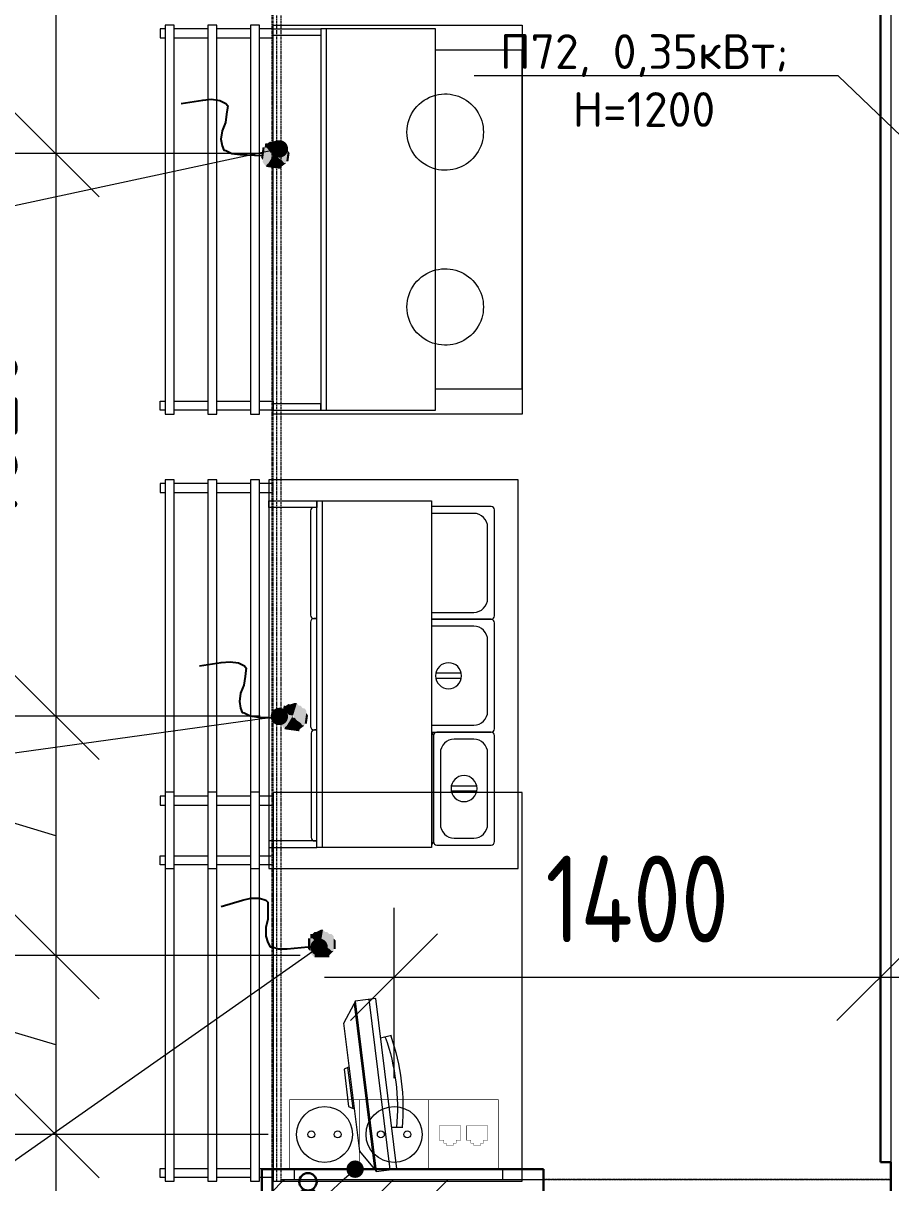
# Model space of a CAD drawing. Header units: millimetres. Extents: x -215207 to 92095, y -30385 to 123050.
# Drawn here: x -27525 to -25027, y 29196 to 32535 of the extents above; entities that cross this region are included whole.
import ezdxf
from ezdxf import colors
from ezdxf.entities.mleader import LeaderData, LeaderLine
from ezdxf.math import Vec2, Vec3

# ---------------------------------------------------------------- set-up
doc = ezdxf.new("R2010")
doc.units = ezdxf.units.MM
for name, pattern in [('ADSK_Сверху', [4.5, 3, -1.5]), ('ADSK_Штриховая_ш2 п1_5', [4.5, 3, -1.5]), ('HIDDEN2', [4.7625, 3.175, -1.5875]), ('SPLOSHNAY', [20, 10, 10])]:
    doc.linetypes.add(name, pattern=pattern)
for name, color, linetype, lineweight in [('0_ТХ Р-EL', 30, 'Continuous', 5), ('Двери', 7, 'Continuous', 9), ('Проем', 7, 'ADSK_Штриховая_ш2 п1_5', 9), ('Сверху', 7, 'ADSK_Сверху', 9), ('Стены', 7, 'Continuous', 18), ('Стены разрез', 7, 'Continuous', 30), ('Стены штриховка', 7, 'Continuous', 9), ('ТХ Вспомогательное оборудование', 86, 'Continuous', 9), ('ТХ Подключения СС', 30, 'Continuous', 18), ('ТХ Тепловое оборудование', 14, 'Continuous', 9), ('ТХ ЭО (электрооборудование)', 20, 'Continuous', 13)]:
    doc.layers.add(name, color=color, linetype=linetype, lineweight=lineweight)
for name, color, linetype, lineweight, true_color in [('калитка в пищеблок_dwg', 7, 'Continuous', 9, 0x767676), ('ТХ Подключения ЭОМ', 7, 'Continuous', 18, 0x003efa), ('ТХ.Not mounted equipment', 7, 'Continuous', 9, 0x6f4f28)]:
    doc.layers.add(name, color=color, linetype=linetype, lineweight=lineweight, true_color=true_color)
for name, color, linetype in [('ТХ Подключения', 10, 'SPLOSHNAY'), ('ТХ_(нейтральное оборудование_мебель)', 32, 'Continuous'), ('ТХ_ПД_ЭО (все электрическое оборудование - кроме вытяжных зонтов)', 20, 'Continuous')]:
    doc.layers.add(name, color=color, linetype=linetype)
doc.layers.add('тх размеры розетки', color=7, linetype='Continuous', true_color=0xe91640)
doc.styles.add('TX Text.Base', font='calibril.ttf', dxfattribs={"height": 250})
doc.styles.add('ГОСТ 2.304', font='CS_Gost2304.shx')
doc.dimstyles.new('СПДС', dxfattribs={"dimscale": 100, "dimtxt": 2.5, "dimasz": 2.5, "dimexe": 2, "dimexo": 0.625, "dimgap": 1, "dimtad": 1, "dimdec": 0, "dimtxsty": 'ГОСТ 2.304', "dimblk": 'OBLIQUE', "dimblk1": 'OBLIQUE', "dimblk2": 'OBLIQUE', "dimcen": 2.5, "dimdle": 2, "dimadec": 0, "dimazin": 2, "dimtfac": 0.75, "dimtdec": 4, "dimtmove": 1, "dimatfit": 3, "dimfxl": 0, "dimtolj": 1, "dimarcsym": 0})
pattern_1 = [(45, (-45356.5, 7949.98), (-235.7317, 235.7317), []), (45, (-45199.35, 7949.98), (-235.7317, 235.7317), [])]
pattern_2 = [(90, (-45344.5, 7950), (-600, 4e-14), [])]

# ---------------------------------------------------------------- blocks, each defined once
blk = doc.blocks.new('ADSK_Дверь_Проем - ADSK_Дверь_Проем-3135931-План 1 этажа смеж')
at = {"layer": 'Проем'}
for p, q in [((-500, 60), (500, 60)), ((-500, -60), (500, -60))]:
    blk.add_line(p, q, dxfattribs=at)
blk = doc.blocks.new('ТХ_п.686')
at = {"layer": 'ТХ_(нейтральное оборудование_мебель)', "lineweight": 0}
for p, q in [((-187.9, 0), (-285, 0)), ((-65, 0), (-162.2, 0)), ((-285, -25.7), (-187.9, -25.7)), ((-162.2, -25.7), (-65, -25.7)), ((-285, -1072.6), (-187.9, -1072.6)), ((-187.9, -1098.3), (-285, -1098.3)), ((-162.2, -1072.6), (-65, -1072.6)), ((-65, -1098.3), (-162.2, -1098.3))]:
    blk.add_line(p, q, dxfattribs=at)
at = {"layer": 'ТХ_(нейтральное оборудование_мебель)', "lineweight": 0, "flags": 128}
for points in [[(-310.7, 0), (-325, 0), (-325, -25.7), (-310.7, -25.7)], [(-39.3, -25.7), (0.1, -25.7), (0.1, 0), (-39.3, 0)], [(-310.7, -1098.3), (-325, -1098.3), (-325, -1072.6), (-310.7, -1072.6)], [(-39.3, -1072.6), (0.1, -1072.6), (0.1, -1098.3), (-39.3, -1098.3)]]:
    blk.add_lwpolyline(points, dxfattribs=at)
for points in [[(-310.8, -1109.1), (-310.8, 10.9), (-285.1, 10.9), (-285.1, -1109.1)], [(-187.9, -1109.1), (-187.9, 10.9), (-162.2, 10.9), (-162.2, -1109.1)], [(-65.1, -1109.1), (-65.1, 10.9), (-39.4, 10.9), (-39.4, -1109.1)]]:
    blk.add_lwpolyline(points, close=True, dxfattribs=at)
at = {"layer": 'ТХ_ПД_ЭО (все электрическое оборудование - кроме вытяжных зонтов)', "lineweight": 0}
blk.add_line((153.9, 0), (153.9, -1098.3), dxfattribs=at)
at = {"layer": 'ТХ_ПД_ЭО (все электрическое оборудование - кроме вытяжных зонтов)', "lineweight": 0, "flags": 128}
for points in [[(0.1, 10.9), (0.1, -1109.1), (717.1, -1109.1), (717.1, 10.9)], [(137.6, 0), (137.6, -18.9), (0.1, -18.9), (0.1, 0)], [(467.9, 0), (467.9, -1098.3), (137.6, -1098.3), (137.6, 0)], [(137.6, -1098.3), (137.6, -1079.4), (0.1, -1079.4), (0.1, -1098.3)]]:
    blk.add_lwpolyline(points, close=True, dxfattribs=at)
blk.add_lwpolyline([(467.9, -61.8), (717.1, -61.8), (717.1, -1036.5), (467.9, -1036.5)], dxfattribs=at)
at = {"layer": 'ТХ_ПД_ЭО (все электрическое оборудование - кроме вытяжных зонтов)', "lineweight": 0}
for centre, radius, start, end in [((495.5, -297.4), 110, 104.5039, 255.4961), ((495.5, -297.4), 110, 255.4961, 104.5039), ((12.1, -638.2), 0.025, 90, 270), ((12.1, -638.2), 0.025, 270, 90), ((495.5, -800.9), 110, 104.5039, 255.4961), ((495.5, -800.9), 110, 255.4961, 104.5039)]:
    blk.add_arc(centre, radius, start, end, dxfattribs=at)
blk = doc.blocks.new('Направляющие L-1120мм')
at = {"layer": 'ТХ Вспомогательное оборудование', "color": 0, "lineweight": 0}
for points in [[(-74.3, 285.6), (-74.3, 325), (-100, 325), (-100, 285.6)], [(972.6, 285.6), (972.6, 325), (998.3, 325), (998.3, 285.6)], [(-100, 259.9), (-100, 162.8)], [(-74.3, 162.8), (-74.3, 259.9)], [(972.6, 162.8), (972.6, 259.9)], [(998.3, 259.9), (998.3, 162.8)], [(-100, 137.1), (-100, 39.9)], [(-74.3, 39.9), (-74.3, 137.1)], [(972.6, 39.9), (972.6, 137.1)], [(998.3, 137.1), (998.3, 39.9)], [(-100, 14.2), (-100, 0), (-74.3, 0), (-74.3, 14.2)], [(998.3, 14.2), (998.3, 0), (972.6, 0), (972.6, 14.2)]]:
    blk.add_lwpolyline(points, dxfattribs=at)
at = {"layer": 'ТХ Вспомогательное оборудование', "color": 0, "lineweight": 0, "const_width": 0.05}
blk.add_lwpolyline([(549.2, 325, 1), (549.1, 325, 1)], format="xyb", close=True, dxfattribs=at)
at = {"layer": 'ТХ Вспомогательное оборудование', "color": 0, "lineweight": 0}
for points in [[(1009.2, 259.9), (-110.8, 259.9), (-110.8, 285.6), (1009.2, 285.6)], [(1009.2, 137.1), (-110.8, 137.1), (-110.8, 162.8), (1009.2, 162.8)], [(1009.2, 14.2), (-110.8, 14.2), (-110.8, 39.9), (1009.2, 39.9)]]:
    blk.add_lwpolyline(points, close=True, dxfattribs=at)
blk = doc.blocks.new('Мармит вторых блюд ПМЭС-70КМ-60')
at = {"layer": 'ТХ Тепловое оборудование', "color": 0, "ltscale": 0.2}
blk.add_lwpolyline([(1020, -12), (-100, -12), (-100, 705), (1020, 705)], close=True, dxfattribs=at)
at = {"layer": 'ТХ Тепловое оборудование', "color": 0}
blk.add_lwpolyline([(283, 461.6), (-22, 461.6, -0.414214), (-32, 471.6), (-32, 627.6, -0.414214), (-22, 637.6), (283, 637.6, -0.414214), (293, 627.6), (293, 471.6, -0.414214)], format="xyb", close=True, dxfattribs=at)
for points in [[(293, 455.8), (293, 627.6, -0.414214), (303, 637.6), (608, 637.6, -0.414214), (618, 627.6), (618, 455.8)], [(618, 455.8), (618, 627.6, -0.414214), (628, 637.6), (933, 637.6, -0.414214), (943, 627.6), (943, 455.8)], [(-31.1, 455.8, -0.290194), (-22, 461.6), (283, 461.6, -0.290194), (292, 455.8, -0.290194)], [(299.9, 125.5), (299.9, 119.7, -0.414214), (290.1, 109.8), (-10.4, 109.8, -0.414214), (-20.3, 119.7), (-20.3, 125.5)], [(620.1, 125.5), (620.1, 117.7, -0.414214), (610.2, 107.8), (309.8, 107.8, -0.414214), (299.9, 117.7), (299.9, 125.5)], [(940.3, 125.5), (940.3, 117.7, -0.414214), (930.4, 107.8), (629.9, 107.8, -0.414214), (620.1, 117.7), (620.1, 125.5)]]:
    blk.add_lwpolyline(points, format="xyb", dxfattribs=at)
at = {"layer": 'ТХ Тепловое оборудование', "color": 0, "lineweight": 0}
blk.add_lwpolyline([(233, 481.6), (28, 481.6, -0.414214), (-12, 521.6), (-12, 577.6, -0.414214), (28, 617.6), (233, 617.6, -0.414214), (273, 577.6), (273, 521.6, -0.414214)], format="xyb", close=True, dxfattribs=at)
for points in [[(313, 455.8), (313, 577.6, -0.414214), (353, 617.6), (558, 617.6, -0.414214), (598, 577.6), (598, 455.8)], [(638, 455.8), (638, 577.6, -0.414214), (678, 617.6), (883, 617.6, -0.414214), (923, 577.6), (923, 455.8)]]:
    blk.add_lwpolyline(points, format="xyb", dxfattribs=at)
at = {"layer": 'ТХ Тепловое оборудование', "color": 0, "const_width": 0.406}
blk.add_lwpolyline([(25.2, 590, -1), (24.8, 590, -1)], format="xyb", close=True, dxfattribs=at)
at = {"layer": 'ТХ Тепловое оборудование', "color": 0, "lineweight": 5}
for points in [[(123, 586.2), (123, 512.9)], [(138, 586.2), (138, 512.9)], [(448, 541.7), (448, 468.4)], [(463, 541.7), (463, 468.4)]]:
    blk.add_lwpolyline(points, dxfattribs=at)
at = {"layer": 'ТХ Тепловое оборудование', "color": 0}
for points in [[(959.2, 455.8), (-39.2, 455.8), (-39.2, 125.5), (959.2, 125.5)], [(-39.2, 125.5), (-20.3, 125.5), (-20.3, -12), (-39.2, -12)], [(959.2, 125.5), (940.3, 125.5), (940.3, -12), (959.2, -12)]]:
    blk.add_lwpolyline(points, close=True, dxfattribs=at)
at = {"layer": 'ТХ Тепловое оборудование', "color": 0, "lineweight": 0}
blk.add_lwpolyline([(959.2, 141.8), (-39.2, 141.8)], dxfattribs=at)
at = {"layer": 'ТХ Тепловое оборудование', "color": 0, "lineweight": 5}
for centre in [(130.5, 549.6), (455.5, 505.1)]:
    blk.add_circle(centre, 37.4, dxfattribs=at)
blk = doc.blocks.new('Прилавок для горячих напитков ПГН-70КМ')
at = {"layer": 'ТХ Вспомогательное оборудование', "color": 18, "true_color": 0x000000}
blk.add_lwpolyline([(1120, 717), (0, 717), (0, 0), (1120, 0)], close=True, dxfattribs=at)
at = {"layer": 'ТХ Вспомогательное оборудование', "color": 0, "const_width": 0.4056}
blk.add_lwpolyline([(124.7972, 590, 1), (125.2028, 590, 1)], format="xyb", close=True, dxfattribs=at)
blk = doc.blocks.new('АРМ медицинской сестры')
at = {"lineweight": 0}
for points in [[(-133.5, 147.5), (-129.5, 115.6)], [(133.5, 147.5), (129.5, 115.6)], [(245.1, 95.6), (-249.1, 95.6)], [(-241.1, 51.8), (-249.1, 55.8)], [(245.1, 55.8), (237.1, 51.8), (-241.1, 51.8), (-185.3, 15.9), (185.3, 15.9), (237.1, 51.8)], [(-61.8, 15.9), (-61.8, 12), (57.8, 12), (53.8, 0), (-53.8, 0), (-61.8, 12)], [(57.8, 15.9), (57.8, 12)]]:
    blk.add_lwpolyline(points, dxfattribs=at)
blk.add_lwpolyline([(245.1, 55.8), (-249.1, 55.8), (-249.1, 115.6), (245.1, 115.6)], close=True, dxfattribs=at)
for radius, start, end in [(627.7, 77.7667, 102.2333), (611.8, 77.6074, 102.3926)]:
    blk.add_arc((0, -468.3), radius, start, end, dxfattribs=at)
blk = doc.blocks.new('el-kab-sv-tx')
at = {"color": 0}
blk.add_lwpolyline([(0.762, 1.99), (0.889, 1.567), (0.931, 1.397), (0.931, 1.228), (0.889, 1.101), (0.847, 1.058), (0.804, 1.058), (0.677, 1.058), (0.508, 1.058), (0.339, 1.101), (0.169, 1.101), (0.042, 1.058), (-0.042, 1.016), (-0.042, 0.974), (-0.085, 0.847), (-0.085, 0.677), (-0.042, 0.254)], dxfattribs=at)
at = {"color": 0, "transparency": 33554559}
for points in [[(-0.085, 0.254), (0.127, 0.212), (-0.127, 0.212)], [(-0.042, 0.254), (0.085, 0.254), (-0.085, 0.254)], [(0.127, 0.254), (0.127, 0.254), (-0.085, 0.254)], [(0.127, 0.254), (-0.085, 0.254), (0.085, 0.254)], [(0.127, 0.254), (-0.085, 0.254), (0.127, 0.212)], [(0, 0.254), (0.042, 0.254), (-0.042, 0.254)], [(-0.042, 0.254), (0.042, 0.254), (0.042, 0.254)], [(0.042, 0.254), (-0.042, 0.254), (0.085, 0.254)], [(-0.212, 0.169), (0.085, 0.127), (-0.254, 0.127)], [(-0.254, 0.127), (-0.212, 0.127), (-0.212, 0.127)], [(-0.212, 0.127), (-0.254, 0.127), (-0.169, 0.085)], [(-0.254, 0.127), (-0.169, 0.085), (-0.254, 0.085)], [(0.085, 0.127), (-0.254, 0.127), (0.042, 0)], [(-0.254, 0.127), (0.042, 0), (-0.042, 0)], [(-0.169, 0.085), (-0.254, 0.085), (-0.085, 0.042)], [(-0.254, 0.085), (-0.085, 0.042), (-0.254, 0.042)], [(-0.085, 0.042), (-0.254, 0.042), (-0.042, 0)], [(-0.254, 0.042), (-0.042, 0), (-0.254, 0)], [(-0.254, 0), (0, 0), (0, 0)], [(0, 0), (0, 0), (-0.254, 0)], [(0, 0), (-0.254, 0), (0, -0.042)], [(-0.254, 0), (0, -0.042), (-0.254, -0.042)], [(-0.169, 0.212), (0.127, 0.169), (-0.212, 0.169)], [(0.127, 0.169), (-0.212, 0.169), (0.085, 0.127)], [(-0.127, 0.212), (0.127, 0.212), (-0.169, 0.212)], [(0.127, 0.212), (-0.169, 0.212), (0.127, 0.169)], [(0.169, 0.212), (0.169, 0.212), (-0.127, 0.212)], [(0.169, 0.212), (-0.127, 0.212), (0.127, 0.212)], [(-0.127, 0.212), (0.169, 0.212), (0.127, 0.212)], [(0.042, 0), (0.296, -0.042), (0, -0.042)], [(0.085, 0.127), (0.254, 0.085), (0.042, 0.085)], [(0.254, 0.085), (0.042, 0.085), (0.296, 0)], [(0.042, 0.085), (0.296, 0), (0.042, 0)], [(0.296, 0), (0.042, 0), (0.296, -0.042)], [(0.127, 0.169), (0.254, 0.127), (0.085, 0.127)], [(0.254, 0.127), (0.085, 0.127), (0.254, 0.085)], [(0.169, 0.212), (0.127, 0.212), (0.127, 0.212)], [(0.212, 0.212), (0.212, 0.212), (0.127, 0.212)], [(0.212, 0.212), (0.127, 0.212), (0.169, 0.212)], [(0.212, 0.212), (0.127, 0.212), (0.212, 0.169)], [(0.127, 0.212), (0.212, 0.169), (0.127, 0.169)], [(0.212, 0.169), (0.127, 0.169), (0.254, 0.127)], [(0, -0.042), (-0.254, -0.042), (-0.042, -0.085)], [(-0.254, -0.042), (-0.042, -0.085), (-0.254, -0.085)], [(-0.042, -0.085), (-0.254, -0.085), (-0.085, -0.169)], [(-0.254, -0.085), (-0.085, -0.169), (-0.254, -0.169)], [(-0.254, -0.169), (-0.085, -0.169), (-0.212, -0.169)], [(-0.085, -0.169), (-0.212, -0.169), (-0.127, -0.212)], [(-0.212, -0.169), (-0.127, -0.212), (-0.169, -0.212)], [(-0.127, -0.254), (-0.127, -0.254), (-0.169, -0.212)], [(-0.127, -0.254), (-0.169, -0.212), (-0.127, -0.212)], [(-0.085, -0.169), (0.212, -0.212), (-0.127, -0.212)], [(0.212, -0.212), (-0.127, -0.212), (0.169, -0.254)], [(-0.127, -0.212), (0.169, -0.254), (-0.127, -0.254)], [(-0.042, -0.085), (0.254, -0.127), (-0.085, -0.127)], [(0.254, -0.127), (-0.085, -0.127), (0.212, -0.169)], [(-0.085, -0.127), (0.212, -0.169), (-0.085, -0.169)], [(0.212, -0.169), (-0.085, -0.169), (0.212, -0.212)], [(0, -0.042), (0.254, -0.085), (-0.042, -0.085)], [(0.254, -0.085), (-0.042, -0.085), (0.254, -0.127)], [(0.296, -0.042), (0, -0.042), (0.254, -0.085)], [(-0.127, -0.254), (0.169, -0.254), (0.169, -0.254)], [(0.169, -0.254), (0.169, -0.254), (-0.127, -0.254)], [(0.169, -0.254), (-0.127, -0.254), (0.127, -0.254)], [(-0.127, -0.254), (0.127, -0.254), (-0.085, -0.254)], [(0.127, -0.254), (-0.085, -0.254), (0.085, -0.296)], [(-0.085, -0.254), (0.085, -0.296), (-0.085, -0.296)], [(0.085, -0.296), (-0.085, -0.296), (0.042, -0.296)], [(-0.085, -0.296), (0.042, -0.296), (-0.042, -0.296)], [(0.042, -0.296), (-0.042, -0.296), (0, -0.296)], [(-0.042, -0.296), (0.042, -0.296), (0.042, -0.296)], [(0.042, -0.296), (0.042, -0.296), (-0.042, -0.296)]]:
    blk.add_solid(points, dxfattribs=at)
blk = doc.blocks.new('калитка в пищеблок_dwg-6564962-План 1 этажа смеж')
at = {"lineweight": 30, "flags": 128}
blk.add_lwpolyline([(3270.9, 2540.3), (3305.9, 2540.3), (3305.9, 1980.3), (3270.9, 1980.3)], close=True, dxfattribs=at)
for points in [[(2525.9, 1852.8), (3208.4, 1852.8), (3208.4, 1887.8), (2525.9, 1887.8)], [(4050.9, 1852.8), (3368.4, 1852.8), (3368.4, 1887.8), (4050.9, 1887.8)], [(3305.9, 1107.8), (3305.9, 1790.3), (3270.9, 1790.3), (3270.9, 1107.8)]]:
    blk.add_lwpolyline(points, dxfattribs=at)
at = {"lineweight": 30}
for centre, radius in [((3288.4, 2565.3), 25), ((3288.4, 1870.3), 80)]:
    blk.add_circle(centre, radius, dxfattribs=at)
for centre, start, end in [((2525.9, 1870.3), 90, 270), ((4050.9, 1870.3), 270, 90), ((3288.4, 1107.8), 180, 0)]:
    blk.add_arc(centre, 17.5, start, end, dxfattribs=at)
at = {"lineweight": 9}
for start, end in [(188.5611, 261.4389), (278.5611, 351.4389)]:
    blk.add_arc((3288.4, 1870.3), 380, start, end, dxfattribs=at)
blk = doc.blocks.new('RJ45x2pozetka')
at = {"layer": '0_ТХ Р-EL', "color": 0, "lineweight": -2, "const_width": 2}
blk.add_lwpolyline([(0, -200), (200, -200), (200, 0), (0, 0)], close=True, dxfattribs=at)
at = {"layer": '0_ТХ Р-EL', "color": 0, "lineweight": -2, "const_width": 1}
for points in [[(29.9, -116.8), (29.9, -74.9), (91.9, -74.9), (91.9, -116.8), (78.9, -116.8), (78.9, -125.2), (71.5, -125.2), (71.5, -130.8), (50.3, -130.8), (50.3, -125.2), (42.9, -125.2), (42.9, -116.8), (29.9, -116.8)], [(170.1, -116.8), (170.1, -74.9), (108.1, -74.9), (108.1, -116.8), (121.1, -116.8), (121.1, -125.2), (128.5, -125.2), (128.5, -130.8), (149.7, -130.8), (149.7, -125.2), (157.1, -125.2), (157.1, -116.8), (170.1, -116.8)]]:
    blk.add_lwpolyline(points, dxfattribs=at)
blk = doc.blocks.new('StR220V')
at = {"layer": '0_ТХ Р-EL', "color": 0, "lineweight": -2, "const_width": 2}
blk.add_lwpolyline([(0, -200), (200, -200), (200, 0), (0, 0)], close=True, dxfattribs=at)
at = {"layer": '0_ТХ Р-EL', "color": 0, "lineweight": -2}
for centre, radius in [((100, -100), 80.5), ((62, -100), 10), ((138, -100), 10)]:
    blk.add_circle(centre, radius, dxfattribs=at)
blk = doc.blocks.new('Блок розеток 4')
at = {"layer": 'ТХ Подключения СС', "lineweight": 5}
blk.add_blockref('RJ45x2pozetka', (400, 0), dxfattribs=at)
at = {"layer": 'ТХ Подключения ЭОМ', "color": 150, "lineweight": 5}
for p in [(0, 0), (200, 0)]:
    blk.add_blockref('StR220V', p, dxfattribs=at)
blk = doc.blocks.new('_Dot')
at = {"color": 0, "linetype": 'ByBlock', "lineweight": -2}
blk.add_line((-0.5, 0), (-1, 0), dxfattribs=at)
at = {"color": 0, "linetype": 'ByBlock', "const_width": 0.5}
blk.add_lwpolyline([(-0.25, 0, 1), (0.25, 0, 1)], format="xyb", close=True, dxfattribs=at)
blk = doc.blocks.new('_Oblique')
at = {"color": 0, "linetype": 'ByBlock', "lineweight": -2}
blk.add_line((-0.5, -0.5), (0.5, 0.5), dxfattribs=at)
blk = doc.blocks.new('*D576')
at = {"layer": 'Defpoints', "color": 0, "ltscale": 100, "transparency": 16777216}
for p in [(-25057.5, 29788.1), (-26457.3, 29435.2), (-25057.5, 29435.2)]:
    blk.add_point(p, dxfattribs=at)
at = {"layer": 'тх размеры розетки', "color": 0, "lineweight": 9, "ltscale": 100, "transparency": 16777216}
for p, q in [((-26457.3, 29497.7), (-26457.3, 29988.1)), ((-25057.5, 29497.7), (-25057.5, 29988.1)), ((-26657.3, 29788.1), (-24857.5, 29788.1))]:
    blk.add_line(p, q, dxfattribs=at)
at = {"layer": 'тх размеры розетки', "color": 0, "lineweight": 9, "ltscale": 100, "transparency": 16777216, "xscale": 250, "yscale": 250, "zscale": 250, "rotation": 180}
blk.add_blockref('_Oblique', (-26457.3, 29788.1), dxfattribs=at)
at = {"layer": 'тх размеры розетки', "color": 0, "lineweight": 9, "ltscale": 100, "transparency": 16777216, "xscale": 250, "yscale": 250, "zscale": 250}
blk.add_blockref('_Oblique', (-25057.5, 29788.1), dxfattribs=at)
at = {"layer": 'тх размеры розетки', "color": 0, "ltscale": 100, "transparency": 16777216, "insert": (-25757.4, 30013.1), "char_height": 250, "attachment_point": 5, "style": 'ГОСТ 2.304', "bg_fill": 3, "box_fill_scale": 1.1, "bg_fill_color": 256, "bg_fill_true_color": 13158600, "bg_fill_transparency": 0}
blk.add_mtext('\\A1;1400', dxfattribs=at)
blk = doc.blocks.new('*D536')
at = {"layer": 'Defpoints', "color": 0, "ltscale": 100, "transparency": 16777216}
for p in [(-26860.9, 33409.9), (-27431, 32159.8), (-26770.8, 32159.8, -0.2)]:
    blk.add_point(p, dxfattribs=at)
at = {"layer": 'тх размеры розетки', "color": 0, "lineweight": 9, "ltscale": 100, "transparency": 16777216}
for p, q in [((-27431, 33609.9), (-27431, 31959.8)), ((-26923.4, 33409.9), (-27631, 33409.9)), ((-26833.3, 32159.8), (-27631, 32159.8))]:
    blk.add_line(p, q, dxfattribs=at)
at = {"layer": 'тх размеры розетки', "color": 0, "lineweight": 9, "ltscale": 100, "transparency": 16777216, "xscale": 250, "yscale": 250, "zscale": 250}
for p, rotation in [((-27431, 33409.9), 90), ((-27431, 32159.8), 270)]:
    blk.add_blockref('_Oblique', p, dxfattribs=dict(at, rotation=rotation))
at = {"layer": 'тх размеры розетки', "color": 0, "ltscale": 100, "transparency": 16777216, "insert": (-27670.9, 32784.9), "char_height": 250, "attachment_point": 5, "rotation": 90, "style": 'ГОСТ 2.304', "bg_fill": 3, "box_fill_scale": 1.1, "bg_fill_color": 256, "bg_fill_true_color": 13158600, "bg_fill_transparency": 0}
blk.add_mtext('\\A1;1250', dxfattribs=at)
blk = doc.blocks.new('*D537')
at = {"layer": 'Defpoints', "color": 0, "ltscale": 100, "transparency": 16777216}
for p in [(-26770.8, 32159.8, -0.2), (-27431, 30539.8), (-26780, 30539.8, 3.8)]:
    blk.add_point(p, dxfattribs=at)
at = {"layer": 'тх размеры розетки', "color": 0, "lineweight": 9, "ltscale": 100, "transparency": 16777216}
for p, q in [((-27431, 32359.8), (-27431, 30339.8)), ((-26833.3, 32159.8), (-27631, 32159.8)), ((-26842.5, 30539.8), (-27631, 30539.8))]:
    blk.add_line(p, q, dxfattribs=at)
at = {"layer": 'тх размеры розетки', "color": 0, "lineweight": 9, "ltscale": 100, "transparency": 16777216, "xscale": 250, "yscale": 250, "zscale": 250}
for p, rotation in [((-27431, 32159.8), 90), ((-27431, 30539.8), 270)]:
    blk.add_blockref('_Oblique', p, dxfattribs=dict(at, rotation=rotation))
at = {"layer": 'тх размеры розетки', "color": 0, "ltscale": 100, "transparency": 16777216, "insert": (-27665.7, 31349.8), "char_height": 250, "attachment_point": 5, "rotation": 90, "style": 'ГОСТ 2.304', "bg_fill": 3, "box_fill_scale": 1.1, "bg_fill_color": 256, "bg_fill_true_color": 13158600, "bg_fill_transparency": 0}
blk.add_mtext('\\A1;1620', dxfattribs=at)
blk = doc.blocks.new('*D538')
at = {"layer": 'Defpoints', "color": 0, "ltscale": 100, "transparency": 16777216}
for p in [(-26780, 30539.8, 3.8), (-27431, 29850.3), (-26665, 29850.3)]:
    blk.add_point(p, dxfattribs=at)
at = {"layer": 'тх размеры розетки', "color": 0, "lineweight": 9, "ltscale": 100, "transparency": 16777216}
for p, q in [((-27920.5, 30341.9), (-27920.5, 31048)), ((-27431, 30739.8), (-27431, 29650.3)), ((-26842.5, 30539.8), (-27631, 30539.8)), ((-27431, 30195.1), (-27920.5, 30341.9)), ((-26727.5, 29850.3), (-27631, 29850.3))]:
    blk.add_line(p, q, dxfattribs=at)
at = {"layer": 'тх размеры розетки', "color": 0, "lineweight": 9, "ltscale": 100, "transparency": 16777216, "xscale": 250, "yscale": 250, "zscale": 250}
for p, rotation in [((-27431, 30539.8), 90), ((-27431, 29850.3), 270)]:
    blk.add_blockref('_Oblique', p, dxfattribs=dict(at, rotation=rotation))
at = {"layer": 'тх размеры розетки', "color": 0, "ltscale": 100, "transparency": 16777216, "insert": (-28160, 30695), "char_height": 250, "attachment_point": 5, "rotation": 90, "style": 'ГОСТ 2.304', "bg_fill": 3, "box_fill_scale": 1.1, "bg_fill_color": 256, "bg_fill_true_color": 13158600, "bg_fill_transparency": 0}
blk.add_mtext('\\A1;690', dxfattribs=at)
blk = doc.blocks.new('*D577')
at = {"layer": 'Defpoints', "color": 0, "ltscale": 100, "transparency": 16777216}
for p in [(-26665, 29850.3), (-27431, 29335.2), (-26757.3, 29335.2)]:
    blk.add_point(p, dxfattribs=at)
at = {"layer": 'тх размеры розетки', "color": 0, "lineweight": 9, "ltscale": 100, "transparency": 16777216}
for p, q in [((-27911.2, 29736.8), (-27911.2, 30378.4)), ((-27431, 30050.3), (-27431, 29135.2)), ((-26727.5, 29850.3), (-27631, 29850.3)), ((-27431, 29592.8), (-27911.2, 29736.8)), ((-26819.8, 29335.2), (-27631, 29335.2))]:
    blk.add_line(p, q, dxfattribs=at)
at = {"layer": 'тх размеры розетки', "color": 0, "lineweight": 9, "ltscale": 100, "transparency": 16777216, "xscale": 250, "yscale": 250, "zscale": 250}
for p, rotation in [((-27431, 29850.3), 90), ((-27431, 29335.2), 270)]:
    blk.add_blockref('_Oblique', p, dxfattribs=dict(at, rotation=rotation))
at = {"layer": 'тх размеры розетки', "color": 0, "ltscale": 100, "transparency": 16777216, "insert": (-28141.4, 30057.6), "char_height": 250, "attachment_point": 5, "rotation": 90, "style": 'ГОСТ 2.304', "bg_fill": 3, "box_fill_scale": 1.1, "bg_fill_color": 256, "bg_fill_true_color": 13158600, "bg_fill_transparency": 0}
blk.add_mtext('\\A1;515', dxfattribs=at)

msp = doc.modelspace()

# ---------------------------------------------------------------- hatches: boundary and pattern name
at = {"layer": 'Стены разрез', "lineweight": 9}
h = msp.add_hatch(dxfattribs=at)
h.set_pattern_fill('FP_32', color=256, style=0, pattern_type=2)
h.set_pattern_definition(pattern_2)
h.paths.add_polyline_path([(-26695.5, 29205.2), (-26695.5, 29235.2), (-26795.5, 29235.2), (-26795.5, 29205.2)])
h = msp.add_hatch(dxfattribs=at)
h.set_pattern_fill('FP_32', color=256, style=0, pattern_type=2)
h.set_pattern_definition(pattern_2)
h.paths.add_polyline_path([(-26015.5, 29205.2), (-26015.5, 29235.2), (-26695.5, 29235.2), (-26695.5, 29205.2)])
h = msp.add_hatch(dxfattribs=at)
h.set_pattern_fill('FP_1', color=256, style=0, pattern_type=2)
h.set_pattern_definition(pattern_1)
h.paths.add_polyline_path([(-26027.5, 29085.2), (-26027.5, 29205.2), (-26707.5, 29205.2), (-26707.5, 29200.2), (-26807.5, 29200.2), (-26807.5, 29085.2), (-26687.5, 29085.2)])
h = msp.add_hatch(dxfattribs=at)
h.set_pattern_fill('FP_1', color=256, style=0, pattern_type=2)
h.set_pattern_definition(pattern_1)
h.paths.add_polyline_path([(-26707.5, 29200.2), (-26707.5, 29205.2), (-26782.5, 29205.2), (-26782.5, 29200.2)])

# ---------------------------------------------------------------- linework, layer by layer
at = {"layer": 'Сверху'}
msp.add_line((-26027.5, 29205.2), (-25027.5, 29205.2), dxfattribs=at)
at = {"layer": 'Стены разрез', "linetype": 'ADSK_Сверху'}
msp.add_line((-26807.5, 34710.2), (-26807.5, 29085.2), dxfattribs=at)
at = {"layer": 'Стены разрез'}
for p, q in [((-25057.5, 33438.2), (-25057.5, 29255.2)), ((-25057.5, 29255.2), (-25027.5, 29255.2)), ((-25027.5, 29255.2), (-25027.5, 29070.2)), ((-26837.5, 29235.2), (-26837.5, 29070.2)), ((-26027.5, 29235.2), (-26837.5, 29235.2)), ((-26807.5, 29205.2), (-26807.5, 29235.2)), ((-26027.5, 29070.2), (-26027.5, 29235.2)), ((-26807.5, 29085.2), (-26807.5, 29200.2))]:
    msp.add_line(p, q, dxfattribs=at)
at = {"layer": 'Стены штриховка', "linetype": 'ADSK_Сверху'}
for p, q in [((-26795, 29200.2), (-26795, 34710.2)), ((-26782.5, 29200.2), (-26782.5, 34710.2))]:
    msp.add_line(p, q, dxfattribs=at)
at = {"layer": 'Стены штриховка'}
for p, q in [((-25027.5, 33408.2), (-25027.5, 29255.2)), ((-26782.5, 29205.2), (-26027.5, 29205.2))]:
    msp.add_line(p, q, dxfattribs=at)

# ---------------------------------------------------------------- block references
at = {"layer": 'Двери', "rotation": 180}
msp.add_blockref('ADSK_Дверь_Проем - ADSK_Дверь_Проем-3135931-План 1 этажа смеж', (-25527.5, 29145.2), dxfattribs=at)
msp.add_blockref('ADSK_Дверь_Проем - ADSK_Дверь_Проем-3135931-План 1 этажа смеж', (-25527.5, 29145.2), dxfattribs=at)
at = {"layer": 'калитка в пищеблок_dwg', "color": 7, "lineweight": 30}
msp.add_blockref('калитка в пищеблок_dwg-6564962-План 1 этажа смеж', (-29993.4, 26633.5), dxfattribs=at)
at = {"layer": 'Стены', "color": 2, "linetype": 'HIDDEN2'}
msp.add_blockref('Блок розеток 4', (-26757.3, 29435.2), dxfattribs=at)
at = {"layer": 'ТХ Вспомогательное оборудование', "xscale": -1, "rotation": 270}
for p in [(-27130.5, 30211.3), (-27130.5, 29311.1)]:
    msp.add_blockref('Направляющие L-1120мм', p, dxfattribs=at)
at = {"layer": 'ТХ Вспомогательное оборудование', "rotation": 270}
msp.add_blockref('Прилавок для горячих напитков ПГН-70КМ', (-26805.5, 30320.2), dxfattribs=at)
at = {"layer": 'ТХ Подключения', "lineweight": 5, "xscale": 144, "yscale": 144, "zscale": 144}
for p, rotation in [((-26801.9, 32155, -0.2), 81.98422414128001), ((-26748.9, 30535.6, 3.8), 81.98422414128001), ((-26667.9, 29881.8), 89.99999999999999)]:
    msp.add_blockref('el-kab-sv-tx', p, dxfattribs=dict(at, rotation=rotation))
at = {"layer": 'ТХ Тепловое оборудование', "xscale": -1, "rotation": 270}
msp.add_blockref('Мармит вторых блюд ПМЭС-70КМ-60', (-26805.5, 30200.5), dxfattribs=at)
at = {"layer": 'ТХ ЭО (электрооборудование)', "color": 0, "xscale": -1, "rotation": 180}
msp.add_blockref('ТХ_п.686', (-26805.5, 31420.5), dxfattribs=at)
at = {"layer": 'ТХ.Not mounted equipment', "lineweight": 15, "xscale": -1, "rotation": 277.0606583985133}
msp.add_blockref('АРМ медицинской сестры', (-26594.7, 29469.3), dxfattribs=at)

# ---------------------------------------------------------------- leaders
at = {"layer": 'ТХ Подключения ЭОМ'}
ml = msp.add_multileader_mtext('Standard', dxfattribs=at)
ml.set_content('\\A1;{\\fISOCPEUR|b0|i0|c204|p34;П72, 0,35кВт; \\PH=1200}', color=256, style='TX Text.Base')
ml.set_leader_properties(lineweight=9)
ml.set_arrow_properties(name='DOT')
ml.build(insert=Vec2(0, 0))
ml.multileader.update_dxf_attribs({"text_left_attachment_type": 6, "text_right_attachment_type": 6, "dogleg_length": 50, "arrow_head_size": 50})
ctx = ml.context
ctx.base_point, ctx.char_height, ctx.arrow_head_size, ctx.landing_gap_size, ctx.plane_origin = Vec3(-26285.1, 32383.3), 100, 50, 140, Vec3(-49205.3, 31988.1)
ctx.left_attachment, ctx.right_attachment, ctx.text_align_type = 6, 6, 1
notes = []
notes.append((ctx, [(0, (1, 1, 0), (-25178.6, 32383.3), (-1, 0), 11.6, [(1, [(-24872.5, 32089.2)], 0, [])])]))
ctx.mtext.insert, ctx.mtext.width, ctx.mtext.alignment, ctx.mtext.flow_direction = Vec3(-25737.6, 32503.3), 1422.198, 2, 5
ml = msp.add_multileader_mtext('Standard', dxfattribs=at)
ml.set_content('\\A1;{\\fISOCPEUR|b0|i0|c204|p34;П2\\fISOCPEUR|b0|i0|c0|p34;3\\fISOCPEUR|b0|i0|c204|p34;, 380В, 1,75кВт; \\Pвывод кабеля, \\fISOCPEUR|b0|i0|c0|p34;l=1500}', color=256, style='TX Text.Base')
ml.set_leader_properties(lineweight=9)
ml.set_arrow_properties(name='DOT')
ml.build(insert=Vec2(0, 0))
ml.multileader.update_dxf_attribs({"text_left_attachment_type": 6, "text_right_attachment_type": 6, "dogleg_length": 50, "arrow_head_size": 50})
ctx = ml.context
ctx.base_point, ctx.char_height, ctx.arrow_head_size, ctx.landing_gap_size, ctx.plane_origin = Vec3(-29314.6, 31971), 100, 50, 140, Vec3(-2454.7, 32072.1)
ctx.left_attachment, ctx.right_attachment, ctx.text_align_type = 6, 6, 1
notes.append((ctx, [(1, (1, 1, 0), (-27728, 31971), (-1, 0), 11.6, [(1, [(-26787.4, 32173.2)], 0, [])])]))
ctx.mtext.insert, ctx.mtext.width, ctx.mtext.alignment, ctx.mtext.flow_direction = Vec3(-28527.1, 32091), 1422.198, 2, 5
ml = msp.add_multileader_mtext('Standard', dxfattribs=at)
ml.set_content('\\A1;{\\fISOCPEUR|b0|i0|c204|p34;П22, 220В, 2,02кВт; \\Pвывод кабеля, \\fISOCPEUR|b0|i0|c0|p34;l=1500}', color=256, style='TX Text.Base')
ml.set_leader_properties(lineweight=9)
ml.set_arrow_properties(name='DOT')
ml.build(insert=Vec2(0, 0))
ml.multileader.update_dxf_attribs({"text_left_attachment_type": 6, "text_right_attachment_type": 6, "dogleg_length": 50, "arrow_head_size": 50})
ctx = ml.context
ctx.base_point, ctx.char_height, ctx.arrow_head_size, ctx.landing_gap_size, ctx.plane_origin = Vec3(-29357, 30402.8), 100, 50, 140, Vec3(-2454.7, 30437.6)
ctx.left_attachment, ctx.right_attachment, ctx.text_align_type = 6, 6, 1
notes.append((ctx, [(1, (1, 1, 0), (-27770.4, 30402.8), (-1, 0), 11.6, [(1, [(-26787.4, 30538.7)], 0, [])])]))
ctx.mtext.insert, ctx.mtext.width, ctx.mtext.alignment, ctx.mtext.flow_direction = Vec3(-28569.5, 30522.8), 1422.198, 2, 5
ml = msp.add_multileader_mtext('Standard', dxfattribs=at)
ml.set_content('\\A1;{\\fISOCPEUR|b0|i0|c204|p34;П24, 220В/1Ф, \\P\\fISOCPEUR|b0|i0|c0|p34;l=1\\fISOCPEUR|b0|i0|c204|p34;5\\fISOCPEUR|b0|i0|c0|p34;00\\fISOCPEUR|b0|i0|c204|p34;\\P\\pxql;Вывод питания для прилавка с горячими напитками}', color=256, style='TX Text.Base')
ml.set_leader_properties(lineweight=9)
ml.set_arrow_properties(name='DOT')
ml.build(insert=Vec2(0, 0))
ml.multileader.update_dxf_attribs({"text_left_attachment_type": 6, "text_right_attachment_type": 6, "dogleg_length": 227.4, "arrow_head_size": 50})
ctx = ml.context
ctx.base_point, ctx.char_height, ctx.arrow_head_size, ctx.landing_gap_size, ctx.plane_origin = Vec3(-29372.2, 29254.9), 100, 50, 140, Vec3(-2340.2, 29773.2)
ctx.left_attachment, ctx.right_attachment = 6, 6
notes.append((ctx, [(1, (1, 1, 0), (-27554.8, 29254.9), (-1, 0), 227.4, [(1, [(-26673, 29874.4)], 0, [])])]))
ctx.mtext.insert, ctx.mtext.width, ctx.mtext.flow_direction = Vec3(-29232.2, 29374.9), 1422.198, 5
ml = msp.add_multileader_mtext('Standard', dxfattribs=at)
ml.set_content('\\A1;{\\fISOCPEUR|b0|i0|c204|p34;Блок розеток 4/ Лючок\\P\\pxql;Место касира:\\P220В, 1,0кВт}', color=256, style='TX Text.Base')
ml.set_leader_properties(lineweight=9)
ml.set_arrow_properties(name='DOT')
ml.build(insert=Vec2(0, 0))
ml.multileader.update_dxf_attribs({"text_left_attachment_type": 6, "text_right_attachment_type": 6, "dogleg_length": 50, "arrow_head_size": 50})
ctx = ml.context
ctx.base_point, ctx.char_height, ctx.arrow_head_size, ctx.landing_gap_size, ctx.plane_origin = Vec3(-29439.9, 28234.4), 100, 50, 140, Vec3(-3919.6, 25417.3)
ctx.left_attachment, ctx.right_attachment = 6, 6
notes.append((ctx, [(1, (1, 1, 0), (-27668.3, 28234.4), (-1, 0), 11.6, [(1, [(-26569.3, 29235.2)], 0, [])])]))
ctx.mtext.insert, ctx.mtext.width, ctx.mtext.flow_direction = Vec3(-29299.9, 28354.4), 1979.733, 5
for ctx, leaders in notes:
    for number, flags, end, landing, length, lines in leaders:
        leader = LeaderData()
        leader.index, (leader.has_last_leader_line, leader.has_dogleg_vector, leader.attachment_direction) = number, flags
        leader.last_leader_point, leader.dogleg_vector, leader.dogleg_length = Vec3(end), Vec3(landing), length
        for number, points, colour, breaks in lines:
            line = LeaderLine()
            line.index, line.vertices, line.color, line.breaks = number, Vec3.list(points), colors.encode_raw_color(colour), breaks
            leader.lines.append(line)
        ctx.leaders.append(leader)

# ---------------------------------------------------------------- next in the draw order: dimensions: what is measured, and where the dimension line sits
at = {"layer": 'тх размеры розетки', "ltscale": 100}
dim = msp.add_linear_dim(base=(-27431, 32159.8), p1=(-26860.9, 33409.9), p2=(-26770.8, 32159.8, -0.2), angle=90, dimstyle='СПДС', override={"dimtfill": 1, "dimlwd": 9, "dimlwe": 9}, dxfattribs=at)
dim.commit()
dim.dimension.update_dxf_attribs({"geometry": '*D536', "text_midpoint": (-27670.9, 32784.9)})
dim = msp.add_linear_dim(base=(-25057.5, 29788.1), p1=(-26457.3, 29435.2), p2=(-25057.5, 29435.2), dimstyle='СПДС', override={"dimtfill": 1, "dimlwd": 9, "dimlwe": 9}, dxfattribs=at)
dim.commit()
dim.dimension.update_dxf_attribs({"geometry": '*D576', "text_midpoint": (-25757.4, 30013.1)})

# ---------------------------------------------------------------- next in the draw order: dimensions: what is measured, and where the dimension line sits
dim = msp.add_linear_dim(base=(-27431, 30539.8), p1=(-26770.8, 32159.8, -0.2), p2=(-26780, 30539.8, 3.8), angle=90, dimstyle='СПДС', override={"dimtfill": 1, "dimlwd": 9, "dimlwe": 9}, dxfattribs=at)
dim.commit()
dim.dimension.update_dxf_attribs({"geometry": '*D537', "text_midpoint": (-27665.7, 31349.8)})

# ---------------------------------------------------------------- next in the draw order: dimensions: what is measured, and where the dimension line sits
dim = msp.add_linear_dim(base=(-27431.0412, 29850.2962), p1=(-26779.9948, 30539.8337, 3.75), p2=(-26665.0072, 29850.2962), angle=90, dimstyle='СПДС', override={"dimtfill": 1, "dimlwd": 9, "dimlwe": 9}, dxfattribs=at)
dim.commit()
dim.dimension.update_dxf_attribs({"geometry": '*D538', "text_midpoint": (-28159.9782, 30441.9055)})

# ---------------------------------------------------------------- next in the draw order: dimensions: what is measured, and where the dimension line sits
dim = msp.add_linear_dim(base=(-27431, 29335.2), p1=(-26665, 29850.3), p2=(-26757.3, 29335.2), angle=90, dimstyle='СПДС', override={"dimtfill": 1, "dimlwd": 9, "dimlwe": 9}, dxfattribs=at)
dim.commit()
dim.dimension.update_dxf_attribs({"geometry": '*D577', "text_midpoint": (-28141.4, 29836.8)})

doc.saveas('drawing.dxf')
